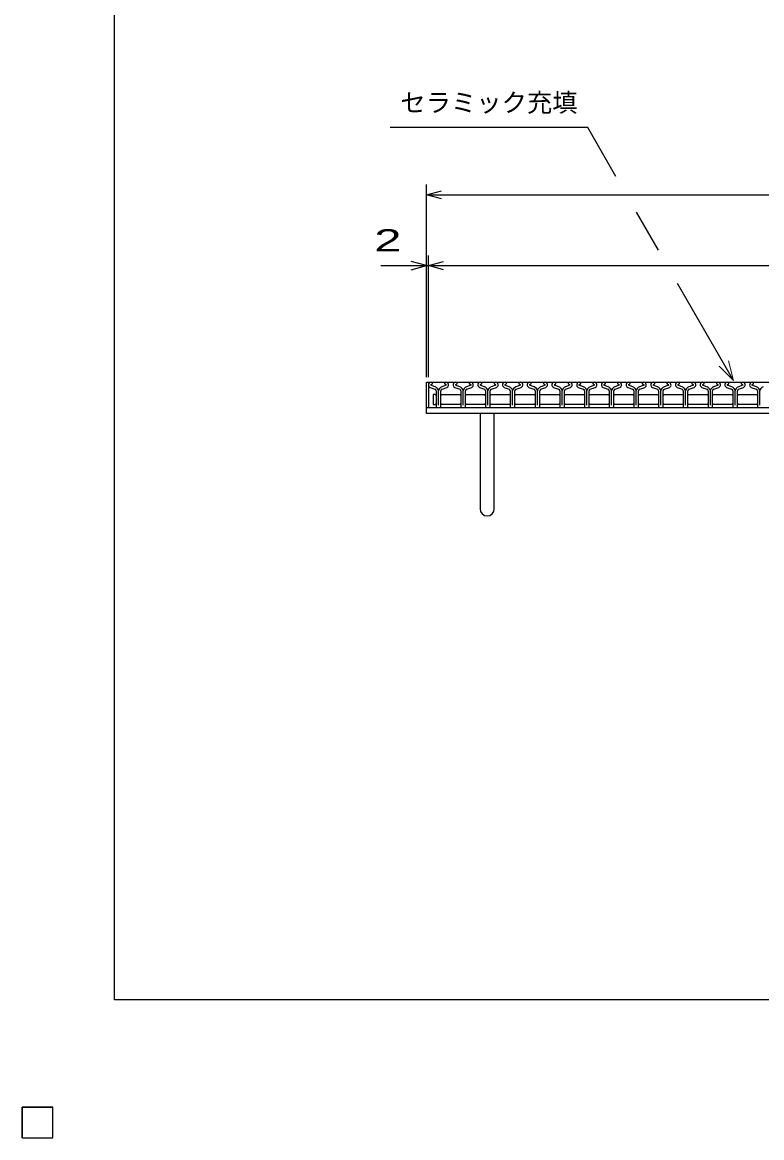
# Model space of a CAD drawing. Units: millimetres, scale not verified. Extents: x -1820 to 1731, y -1282 to 1054.
# Drawn here: x -1820 to -1090, y -1282 to -182 of the extents above; entities that cross this region are included whole.
import ezdxf
from ezdxf.enums import TextEntityAlignment as Align

# ---------------------------------------------------------------- set-up
doc = ezdxf.new("R2010")
doc.units = ezdxf.units.MM
doc.header["$LTSCALE"] = 10
for name, color, linetype, lineweight in [('0_2', 150, 'Continuous', 25), ('16', 3, 'Continuous', 25), ('19', 6, 'Continuous', 25), ('22', 2, 'Continuous', 25)]:
    doc.layers.add(name, color=color, linetype=linetype, lineweight=lineweight)
doc.styles.add('ベクトル', font='')
doc.styles.get('ベクトル').set_extended_font_data('ベクトル')

msp = doc.modelspace()

# ---------------------------------------------------------------- linework, layer by layer
at = {"layer": '0_2'}
for p, q in [((-1729, -1146.5), (-1729, 1053.5)), ((1731, -1146.5), (-1729, -1146.5))]:
    msp.add_line(p, q, dxfattribs=at)
at = {"layer": '0_2', "color": 4}
for p, q in [((-1261.71, -285.73), (-1456.71, -285.73)), ((-1233.92, -333.87), (-1261.71, -285.73)), ((-1191.86, -406.72), (-1213.48, -369.27)), ((-1117.65, -535.26), (-1172.96, -439.46))]:
    msp.add_line(p, q, dxfattribs=at)
at = {"layer": '0_2', "color": 4, "lineweight": 13}
for p, q in [((-1117.65, -535.26), (-1122.82, -515.94)), ((-1131.79, -521.11), (-1117.65, -535.26))]:
    msp.add_line(p, q, dxfattribs=at)
at = {"layer": '16'}
for p, q in [((-1419, -537), (-423, -537)), ((-1419, -537), (-1419, -562)), ((-1416.46, -539.31), (-1415.02, -538.61)), ((-1415.02, -538.61), (-1415.02, -538.38)), ((-1403, -538.38), (-1403, -538.61)), ((-1403, -538.61), (-1401.56, -539.31)), ((-1392.06, -539.31), (-1390.62, -538.61)), ((-1390.62, -538.61), (-1390.62, -538.38)), ((-1378.6, -538.38), (-1378.6, -538.61)), ((-1378.6, -538.61), (-1377.16, -539.31)), ((-1367.66, -539.31), (-1366.22, -538.61)), ((-1366.22, -538.61), (-1366.22, -538.38)), ((-1354.2, -538.38), (-1354.2, -538.61)), ((-1354.2, -538.61), (-1352.76, -539.31)), ((-1343.26, -539.31), (-1341.82, -538.61)), ((-1341.82, -538.61), (-1341.82, -538.38)), ((-1329.8, -538.38), (-1329.8, -538.61)), ((-1329.8, -538.61), (-1328.36, -539.31)), ((-1318.86, -539.31), (-1317.42, -538.61)), ((-1317.42, -538.61), (-1317.42, -538.38)), ((-1305.4, -538.38), (-1305.4, -538.61)), ((-1305.4, -538.61), (-1303.96, -539.31)), ((-1294.46, -539.31), (-1293.02, -538.61)), ((-1293.02, -538.61), (-1293.02, -538.38)), ((-1281, -538.38), (-1281, -538.61)), ((-1281, -538.61), (-1279.56, -539.31)), ((-1270.06, -539.31), (-1268.62, -538.61)), ((-1268.62, -538.61), (-1268.62, -538.38)), ((-1256.6, -538.38), (-1256.6, -538.61)), ((-1256.6, -538.61), (-1255.16, -539.31)), ((-1245.66, -539.31), (-1244.22, -538.61)), ((-1244.22, -538.61), (-1244.22, -538.38)), ((-1232.2, -538.38), (-1232.2, -538.61)), ((-1232.2, -538.61), (-1230.76, -539.31)), ((-1221.26, -539.31), (-1219.82, -538.61)), ((-1219.82, -538.61), (-1219.82, -538.38)), ((-1207.8, -538.38), (-1207.8, -538.61)), ((-1207.8, -538.61), (-1206.36, -539.31)), ((-1196.86, -539.31), (-1195.42, -538.61)), ((-1195.42, -538.61), (-1195.42, -538.38)), ((-1183.4, -538.38), (-1183.4, -538.61)), ((-1183.4, -538.61), (-1181.96, -539.31)), ((-1172.46, -539.31), (-1171.02, -538.61)), ((-1171.02, -538.61), (-1171.02, -538.38)), ((-1159, -538.38), (-1159, -538.61)), ((-1159, -538.61), (-1157.56, -539.31)), ((-1148.06, -539.31), (-1146.62, -538.61)), ((-1146.62, -538.61), (-1146.62, -538.38)), ((-1134.6, -538.38), (-1134.6, -538.61)), ((-1134.6, -538.61), (-1133.16, -539.31)), ((-1123.66, -539.31), (-1122.22, -538.61)), ((-1122.22, -538.61), (-1122.22, -538.38)), ((-1110.2, -538.38), (-1110.2, -538.61)), ((-1110.2, -538.61), (-1108.76, -539.31)), ((-1099.26, -539.31), (-1097.82, -538.61)), ((-1097.82, -538.61), (-1097.82, -538.38)), ((-1417.38, -542.18), (-1412.51, -543.89)), ((-1412.3, -541.53), (-1416.62, -540.01)), ((-1412.25, -549), (-1414.25, -549)), ((-1414.25, -549), (-1414.25, -559)), ((-1411.25, -550), (-1412.25, -549)), ((-1411.31, -545.59), (-1411.31, -561.31)), ((-1409, -559.71), (-1409, -545.64)), ((-1406.75, -550), (-1405.75, -549)), ((-1406.71, -561.31), (-1406.71, -545.59)), ((-1405.75, -549), (-1387.85, -549)), ((-1401.4, -540.01), (-1405.72, -541.53)), ((-1405.51, -543.89), (-1400.64, -542.18)), ((-1392.98, -542.18), (-1388.11, -543.89)), ((-1387.9, -541.53), (-1392.22, -540.01)), ((-1387.85, -549), (-1386.85, -550)), ((-1386.91, -545.59), (-1386.91, -561.31)), ((-1384.6, -559.71), (-1384.6, -545.64)), ((-1382.35, -550), (-1381.35, -549)), ((-1382.31, -561.31), (-1382.31, -545.59)), ((-1381.35, -549), (-1363.45, -549)), ((-1377, -540.01), (-1381.32, -541.53)), ((-1381.11, -543.89), (-1376.24, -542.18)), ((-1368.58, -542.18), (-1363.71, -543.89)), ((-1363.5, -541.53), (-1367.82, -540.01)), ((-1363.45, -549), (-1362.45, -550)), ((-1362.51, -545.59), (-1362.51, -561.31)), ((-1360.2, -559.71), (-1360.2, -545.64)), ((-1357.95, -550), (-1356.95, -549)), ((-1357.91, -561.31), (-1357.91, -545.59)), ((-1356.95, -549), (-1339.05, -549)), ((-1352.6, -540.01), (-1356.92, -541.53)), ((-1356.71, -543.89), (-1351.84, -542.18)), ((-1344.18, -542.18), (-1339.31, -543.89)), ((-1339.1, -541.53), (-1343.42, -540.01)), ((-1339.05, -549), (-1338.05, -550)), ((-1338.11, -545.59), (-1338.11, -561.31)), ((-1335.8, -559.71), (-1335.8, -545.64)), ((-1333.55, -550), (-1332.55, -549)), ((-1333.51, -561.31), (-1333.51, -545.59)), ((-1332.55, -549), (-1314.65, -549)), ((-1328.2, -540.01), (-1332.52, -541.53)), ((-1332.31, -543.89), (-1327.44, -542.18)), ((-1319.78, -542.18), (-1314.91, -543.89)), ((-1314.7, -541.53), (-1319.02, -540.01)), ((-1314.65, -549), (-1313.65, -550)), ((-1313.71, -545.59), (-1313.71, -561.31)), ((-1311.4, -559.71), (-1311.4, -545.64)), ((-1309.15, -550), (-1308.15, -549)), ((-1309.11, -561.31), (-1309.11, -545.59)), ((-1308.15, -549), (-1290.25, -549)), ((-1303.8, -540.01), (-1308.12, -541.53)), ((-1307.91, -543.89), (-1303.04, -542.18)), ((-1295.38, -542.18), (-1290.51, -543.89)), ((-1290.3, -541.53), (-1294.62, -540.01)), ((-1290.25, -549), (-1289.25, -550)), ((-1289.31, -545.59), (-1289.31, -561.31)), ((-1287, -559.71), (-1287, -545.64)), ((-1284.75, -550), (-1283.75, -549)), ((-1284.71, -561.31), (-1284.71, -545.59)), ((-1283.75, -549), (-1265.85, -549)), ((-1279.4, -540.01), (-1283.72, -541.53)), ((-1283.51, -543.89), (-1278.64, -542.18)), ((-1270.98, -542.18), (-1266.11, -543.89)), ((-1265.9, -541.53), (-1270.22, -540.01)), ((-1265.85, -549), (-1264.85, -550)), ((-1264.91, -545.59), (-1264.91, -561.31)), ((-1262.6, -559.71), (-1262.6, -545.64)), ((-1260.35, -550), (-1259.35, -549)), ((-1260.31, -561.31), (-1260.31, -545.59)), ((-1259.35, -549), (-1241.45, -549)), ((-1255, -540.01), (-1259.32, -541.53)), ((-1259.11, -543.89), (-1254.24, -542.18)), ((-1246.58, -542.18), (-1241.71, -543.89)), ((-1241.5, -541.53), (-1245.82, -540.01)), ((-1241.45, -549), (-1240.45, -550)), ((-1240.51, -545.59), (-1240.51, -561.31)), ((-1238.2, -559.71), (-1238.2, -545.64)), ((-1235.95, -550), (-1234.95, -549)), ((-1235.91, -561.31), (-1235.91, -545.59)), ((-1234.95, -549), (-1217.05, -549)), ((-1230.6, -540.01), (-1234.92, -541.53)), ((-1234.71, -543.89), (-1229.84, -542.18)), ((-1222.18, -542.18), (-1217.31, -543.89)), ((-1217.1, -541.53), (-1221.42, -540.01)), ((-1217.05, -549), (-1216.05, -550)), ((-1216.11, -545.59), (-1216.11, -561.31)), ((-1213.8, -559.71), (-1213.8, -545.64)), ((-1211.55, -550), (-1210.55, -549)), ((-1211.51, -561.31), (-1211.51, -545.59)), ((-1210.55, -549), (-1192.65, -549)), ((-1206.2, -540.01), (-1210.52, -541.53)), ((-1210.31, -543.89), (-1205.44, -542.18)), ((-1197.78, -542.18), (-1192.91, -543.89)), ((-1192.7, -541.53), (-1197.02, -540.01)), ((-1192.65, -549), (-1191.65, -550)), ((-1191.71, -545.59), (-1191.71, -561.31)), ((-1189.4, -559.71), (-1189.4, -545.64)), ((-1187.15, -550), (-1186.15, -549)), ((-1187.11, -561.31), (-1187.11, -545.59)), ((-1186.15, -549), (-1168.25, -549)), ((-1181.8, -540.01), (-1186.12, -541.53)), ((-1185.91, -543.89), (-1181.04, -542.18)), ((-1173.38, -542.18), (-1168.51, -543.89)), ((-1168.3, -541.53), (-1172.62, -540.01)), ((-1168.25, -549), (-1167.25, -550)), ((-1167.31, -545.59), (-1167.31, -561.31)), ((-1165, -559.71), (-1165, -545.64)), ((-1162.75, -550), (-1161.75, -549)), ((-1162.71, -561.31), (-1162.71, -545.59)), ((-1161.75, -549), (-1143.85, -549)), ((-1157.4, -540.01), (-1161.72, -541.53)), ((-1161.51, -543.89), (-1156.64, -542.18)), ((-1148.98, -542.18), (-1144.11, -543.89)), ((-1143.9, -541.53), (-1148.22, -540.01)), ((-1143.85, -549), (-1142.85, -550)), ((-1142.91, -545.59), (-1142.91, -561.31)), ((-1140.6, -559.71), (-1140.6, -545.64)), ((-1138.35, -550), (-1137.35, -549)), ((-1138.31, -561.31), (-1138.31, -545.59)), ((-1137.35, -549), (-1119.45, -549)), ((-1133, -540.01), (-1137.32, -541.53)), ((-1137.11, -543.89), (-1132.24, -542.18)), ((-1124.58, -542.18), (-1119.71, -543.89)), ((-1119.5, -541.53), (-1123.82, -540.01)), ((-1119.45, -549), (-1118.45, -550)), ((-1118.51, -545.59), (-1118.51, -561.31)), ((-1116.2, -559.71), (-1116.2, -545.64)), ((-1113.95, -550), (-1112.95, -549)), ((-1113.91, -561.31), (-1113.91, -545.59)), ((-1112.95, -549), (-1095.05, -549)), ((-1108.6, -540.01), (-1112.92, -541.53)), ((-1112.71, -543.89), (-1107.84, -542.18)), ((-1100.18, -542.18), (-1095.31, -543.89)), ((-1095.1, -541.53), (-1099.42, -540.01)), ((-1095.05, -549), (-1094.05, -550)), ((-1094.11, -545.59), (-1094.11, -561.31)), ((-1091.8, -559.71), (-1091.8, -545.64)), ((-1414.25, -559), (-1412.25, -559)), ((-1412.25, -559), (-1411.25, -558)), ((-1405.75, -559), (-1406.75, -558)), ((-1387.85, -559), (-1405.75, -559)), ((-1386.85, -558), (-1387.85, -559)), ((-1381.35, -559), (-1382.35, -558)), ((-1363.45, -559), (-1381.35, -559)), ((-1362.45, -558), (-1363.45, -559)), ((-1356.95, -559), (-1357.95, -558)), ((-1339.05, -559), (-1356.95, -559)), ((-1338.05, -558), (-1339.05, -559)), ((-1332.55, -559), (-1333.55, -558)), ((-1314.65, -559), (-1332.55, -559)), ((-1313.65, -558), (-1314.65, -559)), ((-1308.15, -559), (-1309.15, -558)), ((-1290.25, -559), (-1308.15, -559)), ((-1289.25, -558), (-1290.25, -559)), ((-1283.75, -559), (-1284.75, -558)), ((-1265.85, -559), (-1283.75, -559)), ((-1264.85, -558), (-1265.85, -559)), ((-1259.35, -559), (-1260.35, -558)), ((-1241.45, -559), (-1259.35, -559)), ((-1240.45, -558), (-1241.45, -559)), ((-1234.95, -559), (-1235.95, -558)), ((-1217.05, -559), (-1234.95, -559)), ((-1216.05, -558), (-1217.05, -559)), ((-1210.55, -559), (-1211.55, -558)), ((-1192.65, -559), (-1210.55, -559)), ((-1191.65, -558), (-1192.65, -559)), ((-1186.15, -559), (-1187.15, -558)), ((-1168.25, -559), (-1186.15, -559)), ((-1167.25, -558), (-1168.25, -559)), ((-1161.75, -559), (-1162.75, -558)), ((-1143.85, -559), (-1161.75, -559)), ((-1142.85, -558), (-1143.85, -559)), ((-1137.35, -559), (-1138.35, -558)), ((-1119.45, -559), (-1137.35, -559)), ((-1118.45, -558), (-1119.45, -559)), ((-1112.95, -559), (-1113.95, -558)), ((-1095.05, -559), (-1112.95, -559)), ((-1094.05, -558), (-1095.05, -559)), ((-1419, -562), (-423, -562)), ((-1410.61, -562.01), (-1407.41, -562.01)), ((-1386.21, -562.01), (-1383.01, -562.01)), ((-1361.81, -562.01), (-1358.61, -562.01)), ((-1337.41, -562.01), (-1334.21, -562.01)), ((-1313.01, -562.01), (-1309.81, -562.01)), ((-1288.61, -562.01), (-1285.41, -562.01)), ((-1264.21, -562.01), (-1261.01, -562.01)), ((-1239.81, -562.01), (-1236.61, -562.01)), ((-1215.41, -562.01), (-1212.21, -562.01)), ((-1191.01, -562.01), (-1187.81, -562.01)), ((-1166.61, -562.01), (-1163.41, -562.01)), ((-1142.21, -562.01), (-1139.01, -562.01)), ((-1117.81, -562.01), (-1114.61, -562.01)), ((-1093.41, -562.01), (-1090.21, -562.01)), ((-1820, -1252.5), (-1790, -1252.5)), ((-1820, -1282.5), (-1820, -1252.5)), ((-1820, -1252.5), (-1790, -1252.5)), ((-1820, -1282.5), (-1820, -1252.5)), ((-1820, -1252.5), (-1790, -1252.5)), ((-1820, -1282.5), (-1820, -1252.5)), ((-1820, -1252.5), (-1790, -1252.5)), ((-1820, -1282.5), (-1820, -1252.5)), ((-1820, -1252.5), (-1790, -1252.5)), ((-1820, -1282.5), (-1820, -1252.5)), ((-1790, -1282.5), (-1790, -1252.5)), ((-1790, -1282.5), (-1790, -1252.5)), ((-1790, -1282.5), (-1790, -1252.5)), ((-1790, -1282.5), (-1790, -1252.5)), ((-1790, -1282.5), (-1790, -1252.5)), ((-1820, -1282.5), (-1790, -1282.5)), ((-1820, -1282.5), (-1790, -1282.5)), ((-1820, -1282.5), (-1790, -1282.5)), ((-1820, -1282.5), (-1790, -1282.5)), ((-1820, -1282.5), (-1790, -1282.5))]:
    msp.add_line(p, q, dxfattribs=at)
for centre, radius, start, end in [((-1416.31, -539.7), 2.7, 90.98, 246.68), ((-1416.29, -539.72), 0.44, 111.91, 222.33), ((-1416.47, -538.45), 1.45, 2.5, 85.55), ((-1401.55, -538.45), 1.45, 94.45, 177.5), ((-1401.71, -539.7), 2.7, 293.32, 89.02002), ((-1401.73, -539.72), 0.44, 317.67, 68.08999), ((-1391.91, -539.7), 2.7, 90.98, 246.68), ((-1391.89, -539.72), 0.44, 111.91, 222.33), ((-1392.07, -538.45), 1.45, 2.5, 85.55), ((-1377.15, -538.45), 1.45, 94.45, 177.5), ((-1377.31, -539.7), 2.7, 293.32, 89.02002), ((-1377.33, -539.72), 0.44, 317.67, 68.08999), ((-1367.51, -539.7), 2.7, 90.98, 246.68), ((-1367.49, -539.72), 0.44, 111.91, 222.33), ((-1367.67, -538.45), 1.45, 2.5, 85.55), ((-1352.75, -538.45), 1.45, 94.45, 177.5), ((-1352.91, -539.7), 2.7, 293.32, 89.02002), ((-1352.93, -539.72), 0.44, 317.67, 68.08999), ((-1343.11, -539.7), 2.7, 90.98, 246.68), ((-1343.09, -539.72), 0.44, 111.91, 222.33), ((-1343.27, -538.45), 1.45, 2.5, 85.55), ((-1328.35, -538.45), 1.45, 94.45, 177.5), ((-1328.51, -539.7), 2.7, 293.32, 89.02002), ((-1328.53, -539.72), 0.44, 317.67, 68.08999), ((-1318.71, -539.7), 2.7, 90.98, 246.68), ((-1318.69, -539.72), 0.44, 111.91, 222.33), ((-1318.87, -538.45), 1.45, 2.5, 85.55), ((-1303.95, -538.45), 1.45, 94.45, 177.5), ((-1304.11, -539.7), 2.7, 293.32, 89.02002), ((-1304.13, -539.72), 0.44, 317.67, 68.08999), ((-1294.31, -539.7), 2.7, 90.98, 246.68), ((-1294.29, -539.72), 0.44, 111.91, 222.33), ((-1294.47, -538.45), 1.45, 2.5, 85.55), ((-1279.55, -538.45), 1.45, 94.45, 177.5), ((-1279.71, -539.7), 2.7, 293.32, 89.02002), ((-1279.73, -539.72), 0.44, 317.67, 68.08999), ((-1269.91, -539.7), 2.7, 90.98, 246.68), ((-1269.89, -539.72), 0.44, 111.91, 222.33), ((-1270.07, -538.45), 1.45, 2.5, 85.55), ((-1255.15, -538.45), 1.45, 94.45, 177.5), ((-1255.31, -539.7), 2.7, 293.32, 89.02002), ((-1255.33, -539.72), 0.44, 317.67, 68.08999), ((-1245.51, -539.7), 2.7, 90.98, 246.68), ((-1245.49, -539.72), 0.44, 111.91, 222.33), ((-1245.67, -538.45), 1.45, 2.5, 85.55), ((-1230.75, -538.45), 1.45, 94.45, 177.5), ((-1230.91, -539.7), 2.7, 293.32, 89.02002), ((-1230.93, -539.72), 0.44, 317.67, 68.08999), ((-1221.11, -539.7), 2.7, 90.98, 246.68), ((-1221.09, -539.72), 0.44, 111.91, 222.33), ((-1221.27, -538.45), 1.45, 2.5, 85.55), ((-1206.35, -538.45), 1.45, 94.45, 177.5), ((-1206.51, -539.7), 2.7, 293.32, 89.02002), ((-1206.53, -539.72), 0.44, 317.67, 68.08999), ((-1196.71, -539.7), 2.7, 90.98, 246.68), ((-1196.69, -539.72), 0.44, 111.91, 222.33), ((-1196.87, -538.45), 1.45, 2.5, 85.55), ((-1181.95, -538.45), 1.45, 94.45, 177.5), ((-1182.11, -539.7), 2.7, 293.32, 89.02002), ((-1182.13, -539.72), 0.44, 317.67, 68.08999), ((-1172.31, -539.7), 2.7, 90.98, 246.68), ((-1172.29, -539.72), 0.44, 111.91, 222.33), ((-1172.47, -538.45), 1.45, 2.5, 85.55), ((-1157.55, -538.45), 1.45, 94.45, 177.5), ((-1157.71, -539.7), 2.7, 293.32, 89.02002), ((-1157.73, -539.72), 0.44, 317.67, 68.08999), ((-1147.91, -539.7), 2.7, 90.98, 246.68), ((-1147.89, -539.72), 0.44, 111.91, 222.33), ((-1148.07, -538.45), 1.45, 2.5, 85.55), ((-1133.15, -538.45), 1.45, 94.45, 177.5), ((-1133.31, -539.7), 2.7, 293.32, 89.02002), ((-1133.33, -539.72), 0.44, 317.67, 68.08999), ((-1123.51, -539.7), 2.7, 90.98, 246.68), ((-1123.49, -539.72), 0.44, 111.91, 222.33), ((-1123.67, -538.45), 1.45, 2.5, 85.55), ((-1108.75, -538.45), 1.45, 94.45, 177.5), ((-1108.91, -539.7), 2.7, 293.32, 89.02002), ((-1108.93, -539.72), 0.44, 317.67, 68.08999), ((-1099.11, -539.7), 2.7, 90.98, 246.68), ((-1099.09, -539.72), 0.44, 111.91, 222.33), ((-1099.27, -538.45), 1.45, 2.5, 85.55), ((-1413.11, -545.59), 1.8, 0, 70.58), ((-1413.59, -545.94), 4.6, 3.78, 73.7), ((-1404.43, -545.94), 4.6, 106.3, 176.22), ((-1404.91, -545.59), 1.8, 109.42, 180), ((-1388.71, -545.59), 1.8, 0, 70.58), ((-1389.19, -545.94), 4.6, 3.78, 73.7), ((-1380.03, -545.94), 4.6, 106.3, 176.22), ((-1380.51, -545.59), 1.8, 109.42, 180), ((-1364.31, -545.59), 1.8, 0, 70.58), ((-1364.79, -545.94), 4.6, 3.78, 73.7), ((-1355.63, -545.94), 4.6, 106.3, 176.22), ((-1356.11, -545.59), 1.8, 109.42, 180), ((-1339.91, -545.59), 1.8, 0, 70.58), ((-1340.39, -545.94), 4.6, 3.78, 73.7), ((-1331.23, -545.94), 4.6, 106.3, 176.22), ((-1331.71, -545.59), 1.8, 109.42, 180), ((-1315.51, -545.59), 1.8, 0, 70.58), ((-1315.99, -545.94), 4.6, 3.78, 73.7), ((-1306.83, -545.94), 4.6, 106.3, 176.22), ((-1307.31, -545.59), 1.8, 109.42, 180), ((-1291.11, -545.59), 1.8, 0, 70.58), ((-1291.59, -545.94), 4.6, 3.78, 73.7), ((-1282.43, -545.94), 4.6, 106.3, 176.22), ((-1282.91, -545.59), 1.8, 109.42, 180), ((-1266.71, -545.59), 1.8, 0, 70.58), ((-1267.19, -545.94), 4.6, 3.78, 73.7), ((-1258.03, -545.94), 4.6, 106.3, 176.22), ((-1258.51, -545.59), 1.8, 109.42, 180), ((-1242.31, -545.59), 1.8, 0, 70.58), ((-1242.79, -545.94), 4.6, 3.78, 73.7), ((-1233.63, -545.94), 4.6, 106.3, 176.22), ((-1234.11, -545.59), 1.8, 109.42, 180), ((-1217.91, -545.59), 1.8, 0, 70.58), ((-1218.39, -545.94), 4.6, 3.78, 73.7), ((-1209.23, -545.94), 4.6, 106.3, 176.22), ((-1209.71, -545.59), 1.8, 109.42, 180), ((-1193.51, -545.59), 1.8, 0, 70.58), ((-1193.99, -545.94), 4.6, 3.78, 73.7), ((-1184.83, -545.94), 4.6, 106.3, 176.22), ((-1185.31, -545.59), 1.8, 109.42, 180), ((-1169.11, -545.59), 1.8, 0, 70.58), ((-1169.59, -545.94), 4.6, 3.78, 73.7), ((-1160.43, -545.94), 4.6, 106.3, 176.22), ((-1160.91, -545.59), 1.8, 109.42, 180), ((-1144.71, -545.59), 1.8, 0, 70.58), ((-1145.19, -545.94), 4.6, 3.78, 73.7), ((-1136.03, -545.94), 4.6, 106.3, 176.22), ((-1136.51, -545.59), 1.8, 109.42, 180), ((-1120.31, -545.59), 1.8, 0, 70.58), ((-1120.79, -545.94), 4.6, 3.78, 73.7), ((-1111.63, -545.94), 4.6, 106.3, 176.22), ((-1112.11, -545.59), 1.8, 109.42, 180), ((-1095.91, -545.59), 1.8, 0, 70.58), ((-1096.39, -545.94), 4.6, 3.78, 73.7), ((-1087.23, -545.94), 4.6, 106.3, 176.22), ((-1410.61, -561.31), 0.7, 180, 270), ((-1407.41, -561.31), 0.7, 270, 0), ((-1386.21, -561.31), 0.7, 180, 270), ((-1383.01, -561.31), 0.7, 270, 0), ((-1361.81, -561.31), 0.7, 180, 270), ((-1358.61, -561.31), 0.7, 270, 0), ((-1337.41, -561.31), 0.7, 180, 270), ((-1334.21, -561.31), 0.7, 270, 0), ((-1313.01, -561.31), 0.7, 180, 270), ((-1309.81, -561.31), 0.7, 270, 0), ((-1288.61, -561.31), 0.7, 180, 270), ((-1285.41, -561.31), 0.7, 270, 0), ((-1264.21, -561.31), 0.7, 180, 270), ((-1261.01, -561.31), 0.7, 270, 0), ((-1239.81, -561.31), 0.7, 180, 270), ((-1236.61, -561.31), 0.7, 270, 0), ((-1215.41, -561.31), 0.7, 180, 270), ((-1212.21, -561.31), 0.7, 270, 0), ((-1191.01, -561.31), 0.7, 180, 270), ((-1187.81, -561.31), 0.7, 270, 0), ((-1166.61, -561.31), 0.7, 180, 270), ((-1163.41, -561.31), 0.7, 270, 0), ((-1142.21, -561.31), 0.7, 180, 270), ((-1139.01, -561.31), 0.7, 270, 0), ((-1117.81, -561.31), 0.7, 180, 270), ((-1114.61, -561.31), 0.7, 270, 0), ((-1093.41, -561.31), 0.7, 180, 270), ((-1090.21, -561.31), 0.7, 270, 0)]:
    msp.add_arc(centre, radius, start, end, dxfattribs=at)
at = {"layer": '19'}
for p, q in [((-1421, -562), (-1421, -537)), ((-1421, -537), (-1419, -537)), ((-1421, -562), (-421, -562)), ((-1421, -568), (-1421, -562)), ((-421, -568), (-1421, -568)), ((-1368, -568), (-1368, -662)), ((-1354, -662), (-1354, -568))]:
    msp.add_line(p, q, dxfattribs=at)
msp.add_arc((-1361, -662), 7, 180, 0, dxfattribs=at)
at = {"layer": '22', "color": 4}
for p, q in [((-1421, -532), (-1421, -342)), ((-1421, -352), (-1406, -348)), ((-1406, -356), (-1421, -352)), ((-1421, -352), (-421, -352)), ((-1421, -422), (-1436, -418)), ((-1421, -532), (-1421, -412)), ((-1419, -532), (-1419, -412)), ((-1419, -422), (-1404, -418)), ((-1466, -422), (-1421, -422)), ((-1436, -426), (-1421, -422)), ((-1421, -422), (-1419, -422)), ((-1404, -426), (-1419, -422)), ((-1419, -422), (-423, -422))]:
    msp.add_line(p, q, dxfattribs=at)
at = {"layer": '22'}
for p, q in [((-1790, -1252.5), (-1820, -1252.5)), ((-1820, -1252.5), (-1820, -1282.5)), ((-1790, -1252.5), (-1820, -1252.5)), ((-1820, -1252.5), (-1820, -1282.5)), ((-1790, -1252.5), (-1820, -1252.5)), ((-1820, -1252.5), (-1820, -1282.5)), ((-1790, -1282.5), (-1790, -1252.5)), ((-1790, -1282.5), (-1790, -1252.5)), ((-1790, -1282.5), (-1790, -1252.5)), ((-1820, -1282.5), (-1790, -1282.5)), ((-1820, -1282.5), (-1790, -1282.5)), ((-1820, -1282.5), (-1790, -1282.5))]:
    msp.add_line(p, q, dxfattribs=at)

# ---------------------------------------------------------------- texts
at = {"layer": '0_2', "color": 2, "style": 'ベクトル'}
msp.add_text('セラミック充填', height=18.33, dxfattribs=at).set_placement((-1271.71, -275.73), align=Align.BOTTOM_RIGHT)
at = {"layer": '22', "style": 'ベクトル', "width": 1.65}
msp.add_text(' 2 ', height=21.99, dxfattribs=at).set_placement((-1486, -397), align=Align.MIDDLE_LEFT)

doc.saveas('drawing.dxf')
